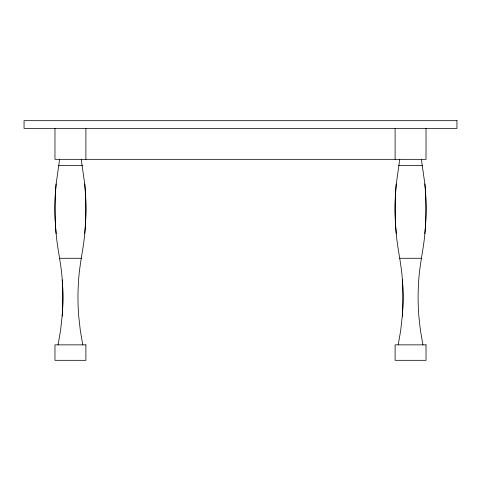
<?xml version="1.0" encoding="UTF-8"?>
<svg xmlns="http://www.w3.org/2000/svg" width="481" height="481" viewBox="0 0 481 481"><rect width="100%" height="100%" fill="white"/><g stroke="black" fill="none" stroke-linecap="round" stroke-linejoin="round"><path stroke-width="0.72" d="M59.608 159.331L56.133 183.958A188.811 133.514 90 0 0 56.133 233.652C57.455 249.158 61.279 264.334 62.235 279.888A166.636 117.833 90 0 1 62.151 316.137L60.552 330.561L58.063 344.859M399.747 159.331L396.272 183.958A188.811 133.514 -90 0 0 396.266 233.652C397.589 249.158 401.419 264.334 402.375 279.888A166.636 117.833 90 0 1 402.284 316.137L400.685 330.561L398.202 344.859M81.253 159.331L84.728 183.958A188.811 133.514 -90 0 1 84.734 233.652C83.411 249.158 79.581 264.334 78.625 279.888A166.636 117.833 90 0 0 78.716 316.137L80.315 330.561L82.798 344.859M421.392 159.331L424.867 183.958A188.811 133.514 90 0 1 424.867 233.652C423.545 249.158 419.721 264.334 418.765 279.888A166.636 117.833 90 0 0 418.849 316.137L420.448 330.561L422.937 344.859M58.538 165.518L82.323 165.518M398.677 165.518L422.462 165.518M59.608 258.279L81.253 258.279M399.747 258.279L421.392 258.279M426.028 128.409L426.028 159.331L54.972 159.331L54.972 128.409M395.105 128.409L395.105 159.331M85.895 128.409L85.895 159.331M62.235 279.888A166.636 117.833 -90 0 1 62.151 316.137M56.133 233.652A188.811 133.514 -90 0 1 56.133 183.958M84.734 183.958A188.811 133.514 90 0 1 84.734 233.652M424.867 183.958A188.811 133.514 -90 0 1 424.867 233.652M402.375 279.888A166.636 117.833 -90 0 1 402.284 316.137M396.266 233.652A188.811 133.514 90 0 1 396.266 183.958M456.95 120.677L24.05 120.677L24.05 128.409L456.95 128.409L456.95 120.677M85.895 344.859L54.972 344.859L54.972 360.323L85.895 360.323L85.895 344.859M426.028 344.859L395.105 344.859L395.105 360.323L426.028 360.323L426.028 344.859"/></g></svg>
